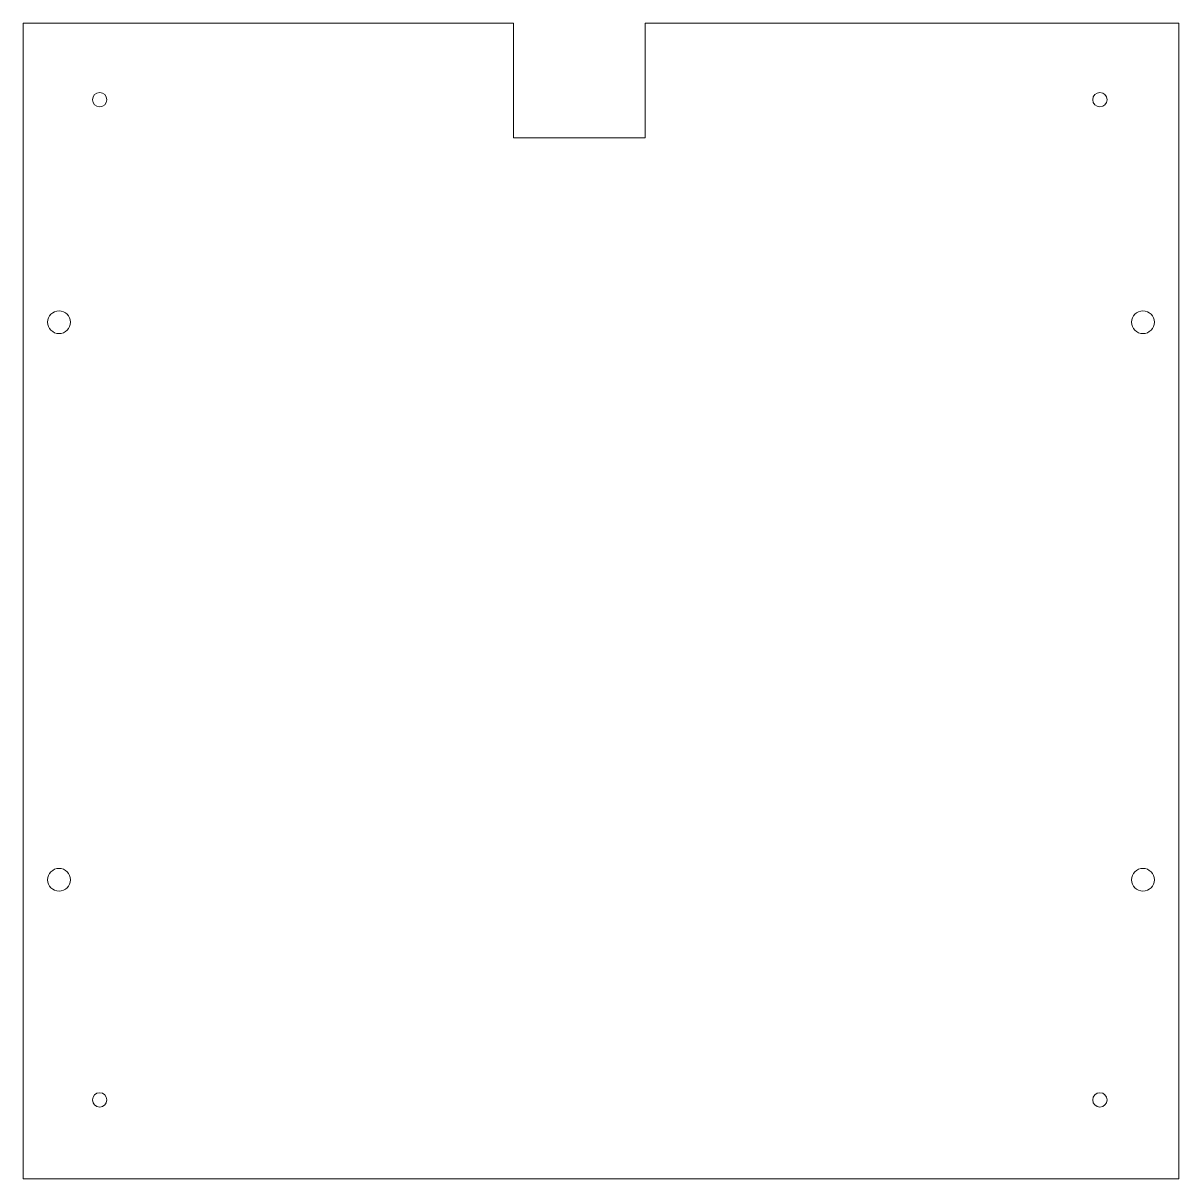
# Model space of a CAD drawing. Header units: millimetres. Extents: x 0 to 242, y 0 to 242.
import ezdxf

# ---------------------------------------------------------------- set-up
doc = ezdxf.new("R2010")
doc.units = ezdxf.units.MM
doc.layers.get('0').update_dxf_attribs({"linetype": 'CONTINUOUS', "lineweight": 0})

msp = doc.modelspace()

# ---------------------------------------------------------------- linework, layer by layer
for p, q in [((0, 0), (0, 241.5)), ((0, 241.5), (102.5, 241.5)), ((102.5, 241.5), (102.5, 217.5)), ((130, 217.5), (130, 241.5)), ((130, 241.5), (241.5, 241.5)), ((241.5, 241.5), (241.5, 0)), ((102.5, 217.5), (130, 217.5)), ((241.5, 0), (0, 0)), ((0, 0), (0, 0))]:
    msp.add_line(p, q)
for centre, radius in [((16, 225.5), 1.5), ((225, 225.5), 1.5), ((7.5, 179), 2.37), ((234, 179), 2.37), ((7.5, 62.5), 2.37), ((234, 62.5), 2.37), ((16, 16.5), 1.5), ((225, 16.5), 1.5)]:
    msp.add_circle(centre, radius)

doc.saveas('drawing.dxf')
